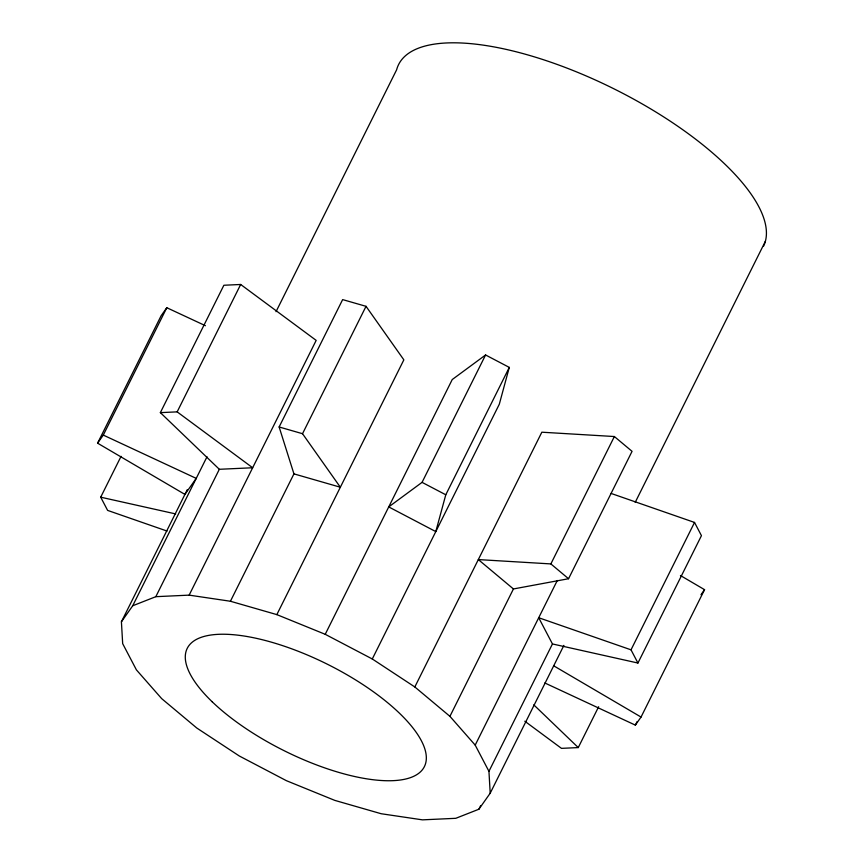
<?xml version="1.0" encoding="UTF-8"?>
<svg xmlns="http://www.w3.org/2000/svg" width="863" height="863" viewBox="0 0 863 863"><rect width="100%" height="100%" fill="white"/><g stroke="black" fill="none" stroke-linecap="round" stroke-linejoin="round"><path stroke-width="1.29" d="M509.289 367.401L445.783 494.779L435.793 531.597L388.728 506.915L422.061 482.352L485.578 354.973L509.289 367.401L499.31 404.218L372.287 658.976L414.823 686.959L449.925 716.344L475.2 745.114L488.943 771.339L490.206 793.194L478.889 809.224L455.793 818.307L422.46 819.85L381.187 813.733L334.779 800.379L286.397 780.681L239.331 756.01L196.796 728.027L161.694 698.642L136.408 669.871L122.675 643.658L121.413 621.792L187.325 489.601M97.584 443.172L103.29 435.092L196.235 478.382L184.919 494.413L97.584 443.172L161.101 315.793L166.796 307.713L205.426 325.707M103.29 435.092L166.796 307.713M167.044 531.058L107.616 510.4L100.701 497.185L121.068 456.333M160.367 412.633L177.163 411.867L252.665 467.757L219.331 469.289L160.367 412.633L223.873 285.254L240.669 284.477L316.171 340.378L189.148 595.136L155.825 596.678L132.719 605.761L121.413 621.792M177.163 411.867L240.669 284.477M276.031 311.672L396.624 69.806A203.83 74.38 26.5 0 1 606.829 85.34A203.83 74.38 26.5 0 1 763.615 246.084M132.719 605.761L207.012 456.754M155.825 596.678L219.331 469.289M230.421 601.252L293.938 473.873L279.137 426.98L342.643 299.601L366.031 306.322L403.852 359.849L276.84 614.618L230.421 601.252L189.148 595.136M293.938 473.873L340.346 487.228L302.525 433.711L366.031 306.322M276.84 614.618L325.222 634.305L452.244 379.537L485.578 354.973M414.823 686.959L541.835 432.201L614.37 436.538L632.061 451.338L568.555 578.728L513.431 588.954L478.329 559.58L550.864 563.917L568.555 578.728M449.925 716.344L513.431 588.954M550.864 563.917L614.37 436.538M475.2 745.114L557.293 580.486M488.943 771.339L552.449 643.949L538.717 617.735L631.015 649.828L637.94 663.032L701.446 535.653L694.532 522.439L611.08 493.431M478.889 809.224L480.691 805.611M490.206 793.194L563.895 645.384M635.222 502.331L765.416 241.209M524.801 721.209L561.479 748.361L578.264 747.585L598.642 706.732M631.015 649.828L694.532 522.439M544.823 682.967L635.351 725.125L637.142 721.522M635.351 725.125L641.047 717.056L704.553 589.666L680.422 575.513M700.993 594.715L704.553 589.666M100.701 497.185L175.664 513.927M552.449 643.949L637.94 663.032M279.137 426.98L302.525 433.711M422.061 482.352L445.783 494.779M325.222 634.305L372.287 658.976M553.712 665.815L641.047 717.056M533.798 704.866L578.264 747.585M212.136 701.738A132.492 48.339 26.5 0 0 418.318 773.615A132.492 48.339 26.5 0 0 286.98 647.121A132.492 48.339 26.5 0 0 212.136 701.738"/></g></svg>
